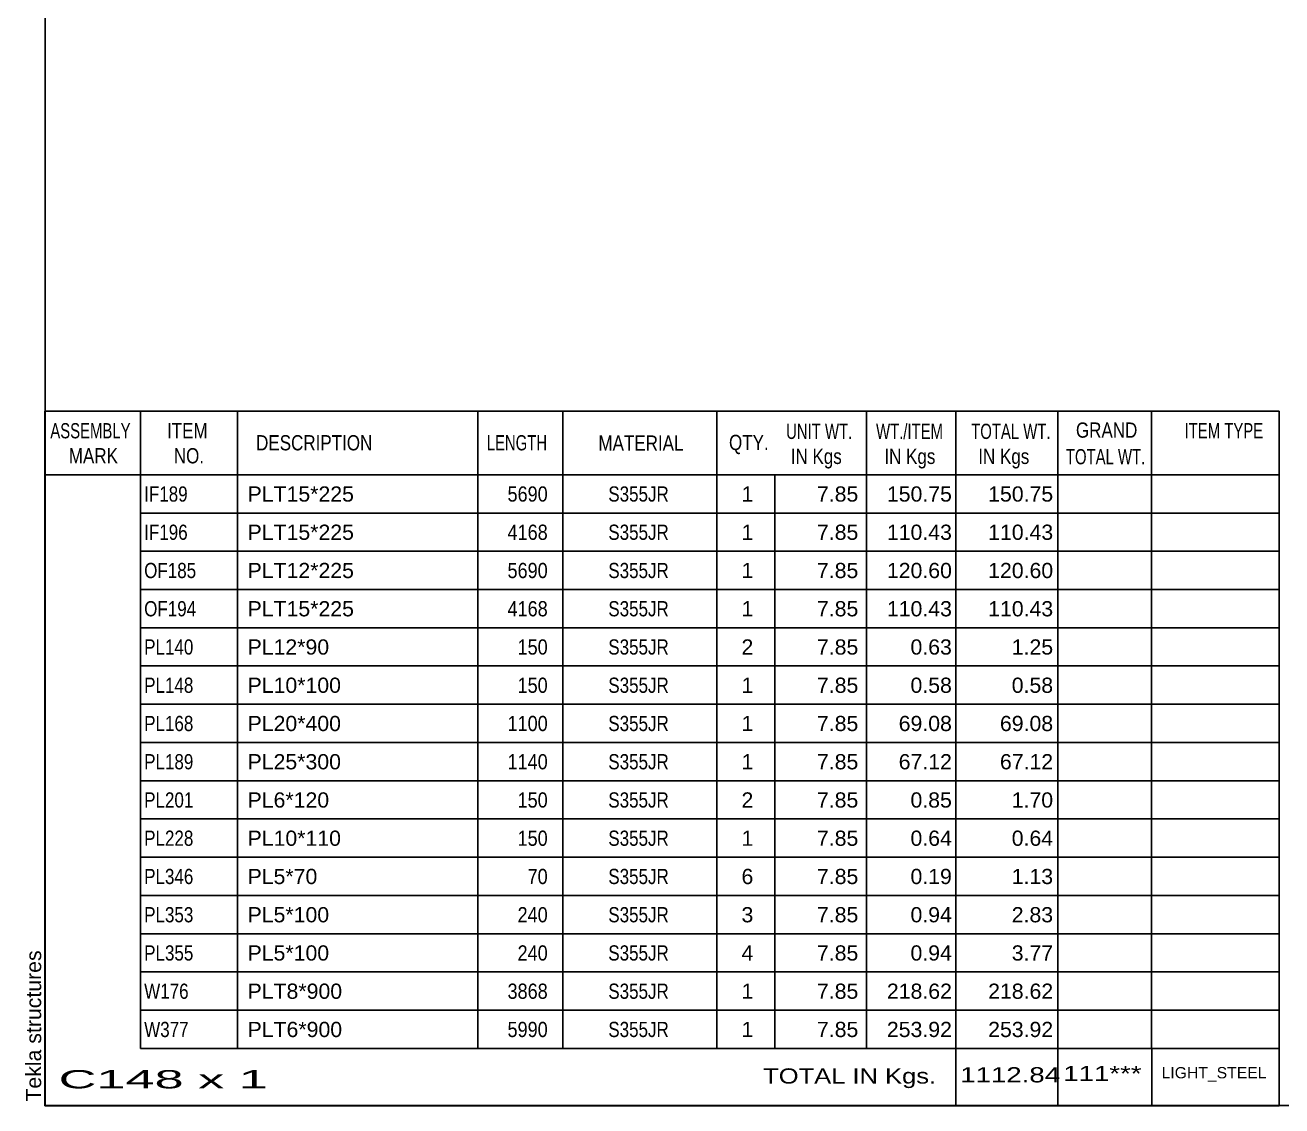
# Model space of a CAD drawing. Header units: millimetres. Extents: x -252 to 160, y -170 to 117.
# Drawn here: x -252.5 to -94.7, y -169.9 to -34.3 of the extents above; entities that cross this region are included whole.
import ezdxf

# ---------------------------------------------------------------- set-up
doc = ezdxf.new("R2010")
doc.units = ezdxf.units.MM
doc.styles.add('Arial', font='ARIAL.TTF', dxfattribs={"height": 0.2})

# ---------------------------------------------------------------- blocks, each defined once
blk = doc.blocks.new('Unknown-623355651-1210')
at = {"color": 5, "linetype": 'Continuous'}
for p, q in [((-249.96, 117.13), (-249.96, -169.87)), ((-249.96, -169.87), (160.04, -169.87))]:
    blk.add_line(p, q, dxfattribs=at)
at = {"color": 174, "linetype": 'Continuous', "style": 'Arial'}
blk.add_text('Tekla structures', height=1.9102, rotation=90, dxfattribs=at).set_placement((-250.46, -169.37))
blk = doc.blocks.new('CBS_BOM-623355651-8704')
at = {"color": 7, "linetype": 'Continuous'}
for p, q in [((-249.99, -90.7), (-249.99, -82.7)), ((-249.99, -82.7), (-95.07, -82.71)), ((-237.99, -90.7), (-237.99, -82.7)), ((-225.8, -90.7), (-225.8, -82.7)), ((-195.64, -90.7), (-195.64, -82.7)), ((-184.96, -90.7), (-184.96, -82.7)), ((-165.64, -90.7), (-165.64, -82.7)), ((-146.84, -90.7), (-146.84, -82.7)), ((-135.63, -90.7), (-135.63, -82.7)), ((-122.84, -90.7), (-122.84, -82.7)), ((-111.09, -90.7), (-111.09, -82.7)), ((-95.07, -82.71), (-95.07, -90.7)), ((-249.99, -90.7), (-95.07, -90.7)), ((-249.99, -95.5), (-249.99, -90.7)), ((-237.99, -95.5), (-237.99, -90.7)), ((-225.8, -95.5), (-225.8, -90.7)), ((-195.64, -95.5), (-195.64, -90.7)), ((-184.96, -95.5), (-184.96, -90.7)), ((-165.64, -95.5), (-165.64, -90.7)), ((-158.38, -95.5), (-158.38, -90.7)), ((-146.84, -95.5), (-146.84, -90.7)), ((-135.63, -95.5), (-135.63, -90.7)), ((-122.84, -95.5), (-122.84, -90.7)), ((-111.07, -95.5), (-111.07, -90.7)), ((-95.07, -90.71), (-95.07, -95.5)), ((-249.99, -100.3), (-249.99, -95.5)), ((-237.99, -95.5), (-95.07, -95.5)), ((-237.99, -100.3), (-237.99, -95.5)), ((-225.8, -100.3), (-225.8, -95.5)), ((-195.64, -100.3), (-195.64, -95.5)), ((-184.96, -100.3), (-184.96, -95.5)), ((-165.64, -100.3), (-165.64, -95.5)), ((-158.38, -100.3), (-158.38, -95.5)), ((-146.84, -100.3), (-146.84, -95.5)), ((-135.63, -100.3), (-135.63, -95.5)), ((-122.84, -100.3), (-122.84, -95.5)), ((-111.07, -100.3), (-111.07, -95.5)), ((-95.07, -95.51), (-95.07, -100.3)), ((-249.99, -105.1), (-249.99, -100.3)), ((-237.99, -100.3), (-95.07, -100.3)), ((-237.99, -105.1), (-237.99, -100.3)), ((-225.8, -105.1), (-225.8, -100.3)), ((-195.64, -105.1), (-195.64, -100.3)), ((-184.96, -105.1), (-184.96, -100.3)), ((-165.64, -105.1), (-165.64, -100.3)), ((-158.38, -105.1), (-158.38, -100.3)), ((-146.84, -105.1), (-146.84, -100.3)), ((-135.63, -105.1), (-135.63, -100.3)), ((-122.84, -105.1), (-122.84, -100.3)), ((-111.07, -105.1), (-111.07, -100.3)), ((-95.07, -100.31), (-95.07, -105.1)), ((-249.99, -109.9), (-249.99, -105.1)), ((-237.99, -105.1), (-95.07, -105.1)), ((-237.99, -109.9), (-237.99, -105.1)), ((-225.8, -109.9), (-225.8, -105.1)), ((-195.64, -109.9), (-195.64, -105.1)), ((-184.96, -109.9), (-184.96, -105.1)), ((-165.64, -109.9), (-165.64, -105.1)), ((-158.38, -109.9), (-158.38, -105.1)), ((-146.84, -109.9), (-146.84, -105.1)), ((-135.63, -109.9), (-135.63, -105.1)), ((-122.84, -109.9), (-122.84, -105.1)), ((-111.07, -109.9), (-111.07, -105.1)), ((-95.07, -105.11), (-95.07, -109.9)), ((-249.99, -114.7), (-249.99, -109.9)), ((-237.99, -109.9), (-95.07, -109.9)), ((-237.99, -114.7), (-237.99, -109.9)), ((-225.8, -114.7), (-225.8, -109.9)), ((-195.64, -114.7), (-195.64, -109.9)), ((-184.96, -114.7), (-184.96, -109.9)), ((-165.64, -114.7), (-165.64, -109.9)), ((-158.38, -114.7), (-158.38, -109.9)), ((-146.84, -114.7), (-146.84, -109.9)), ((-135.63, -114.7), (-135.63, -109.9)), ((-122.84, -114.7), (-122.84, -109.9)), ((-111.07, -114.7), (-111.07, -109.9)), ((-95.07, -109.91), (-95.07, -114.7)), ((-249.99, -119.5), (-249.99, -114.7)), ((-237.99, -114.7), (-95.07, -114.7)), ((-237.99, -119.5), (-237.99, -114.7)), ((-225.8, -119.5), (-225.8, -114.7)), ((-195.64, -119.5), (-195.64, -114.7)), ((-184.96, -119.5), (-184.96, -114.7)), ((-165.64, -119.5), (-165.64, -114.7)), ((-158.38, -119.5), (-158.38, -114.7)), ((-146.84, -119.5), (-146.84, -114.7)), ((-135.63, -119.5), (-135.63, -114.7)), ((-122.84, -119.5), (-122.84, -114.7)), ((-111.07, -119.5), (-111.07, -114.7)), ((-95.07, -114.71), (-95.07, -119.5)), ((-249.99, -124.3), (-249.99, -119.5)), ((-237.99, -119.5), (-95.07, -119.5)), ((-237.99, -124.3), (-237.99, -119.5)), ((-225.8, -124.3), (-225.8, -119.5)), ((-195.64, -124.3), (-195.64, -119.5)), ((-184.96, -124.3), (-184.96, -119.5)), ((-165.64, -124.3), (-165.64, -119.5)), ((-158.38, -124.3), (-158.38, -119.5)), ((-146.84, -124.3), (-146.84, -119.5)), ((-135.63, -124.3), (-135.63, -119.5)), ((-122.84, -124.3), (-122.84, -119.5)), ((-111.07, -124.3), (-111.07, -119.5)), ((-95.07, -119.51), (-95.07, -124.3)), ((-249.99, -129.1), (-249.99, -124.3)), ((-237.99, -124.3), (-95.07, -124.3)), ((-237.99, -129.1), (-237.99, -124.3)), ((-225.8, -129.1), (-225.8, -124.3)), ((-195.64, -129.1), (-195.64, -124.3)), ((-184.96, -129.1), (-184.96, -124.3)), ((-165.64, -129.1), (-165.64, -124.3)), ((-158.38, -129.1), (-158.38, -124.3)), ((-146.84, -129.1), (-146.84, -124.3)), ((-135.63, -129.1), (-135.63, -124.3)), ((-122.84, -129.1), (-122.84, -124.3)), ((-111.07, -129.1), (-111.07, -124.3)), ((-95.07, -124.31), (-95.07, -129.1)), ((-249.99, -133.9), (-249.99, -129.1)), ((-237.99, -129.1), (-95.07, -129.1)), ((-237.99, -133.9), (-237.99, -129.1)), ((-225.8, -133.9), (-225.8, -129.1)), ((-195.64, -133.9), (-195.64, -129.1)), ((-184.96, -133.9), (-184.96, -129.1)), ((-165.64, -133.9), (-165.64, -129.1)), ((-158.38, -133.9), (-158.38, -129.1)), ((-146.84, -133.9), (-146.84, -129.1)), ((-135.63, -133.9), (-135.63, -129.1)), ((-122.84, -133.9), (-122.84, -129.1)), ((-111.07, -133.9), (-111.07, -129.1)), ((-95.07, -129.11), (-95.07, -133.9)), ((-249.99, -138.7), (-249.99, -133.9)), ((-237.99, -133.9), (-95.07, -133.9)), ((-237.99, -138.7), (-237.99, -133.9)), ((-225.8, -138.7), (-225.8, -133.9)), ((-195.64, -138.7), (-195.64, -133.9)), ((-184.96, -138.7), (-184.96, -133.9)), ((-165.64, -138.7), (-165.64, -133.9)), ((-158.38, -138.7), (-158.38, -133.9)), ((-146.84, -138.7), (-146.84, -133.9)), ((-135.63, -138.7), (-135.63, -133.9)), ((-122.84, -138.7), (-122.84, -133.9)), ((-111.07, -138.7), (-111.07, -133.9)), ((-95.07, -133.91), (-95.07, -138.7)), ((-249.99, -143.5), (-249.99, -138.7)), ((-237.99, -138.7), (-95.07, -138.7)), ((-237.99, -143.5), (-237.99, -138.7)), ((-225.8, -143.5), (-225.8, -138.7)), ((-195.64, -143.5), (-195.64, -138.7)), ((-184.96, -143.5), (-184.96, -138.7)), ((-165.64, -143.5), (-165.64, -138.7)), ((-158.38, -143.5), (-158.38, -138.7)), ((-146.84, -143.5), (-146.84, -138.7)), ((-135.63, -143.5), (-135.63, -138.7)), ((-122.84, -143.5), (-122.84, -138.7)), ((-111.07, -143.5), (-111.07, -138.7)), ((-95.07, -138.71), (-95.07, -143.5)), ((-249.99, -148.3), (-249.99, -143.5)), ((-237.99, -143.5), (-95.07, -143.5)), ((-237.99, -148.3), (-237.99, -143.5)), ((-225.8, -148.3), (-225.8, -143.5)), ((-195.64, -148.3), (-195.64, -143.5)), ((-184.96, -148.3), (-184.96, -143.5)), ((-165.64, -148.3), (-165.64, -143.5)), ((-158.38, -148.3), (-158.38, -143.5)), ((-146.84, -148.3), (-146.84, -143.5)), ((-135.63, -148.3), (-135.63, -143.5)), ((-122.84, -148.3), (-122.84, -143.5)), ((-111.07, -148.3), (-111.07, -143.5)), ((-95.07, -143.51), (-95.07, -148.3)), ((-249.99, -153.1), (-249.99, -148.3)), ((-237.99, -148.3), (-95.07, -148.3)), ((-237.99, -153.1), (-237.99, -148.3)), ((-225.8, -153.1), (-225.8, -148.3)), ((-195.64, -153.1), (-195.64, -148.3)), ((-184.96, -153.1), (-184.96, -148.3)), ((-165.64, -153.1), (-165.64, -148.3)), ((-158.38, -153.1), (-158.38, -148.3)), ((-146.84, -153.1), (-146.84, -148.3)), ((-135.63, -153.1), (-135.63, -148.3)), ((-122.84, -153.1), (-122.84, -148.3)), ((-111.07, -153.1), (-111.07, -148.3)), ((-95.07, -148.31), (-95.07, -153.1)), ((-249.99, -157.9), (-249.99, -153.1)), ((-237.99, -153.1), (-95.07, -153.1)), ((-237.99, -157.9), (-237.99, -153.1)), ((-225.8, -157.9), (-225.8, -153.1)), ((-195.64, -157.9), (-195.64, -153.1)), ((-184.96, -157.9), (-184.96, -153.1)), ((-165.64, -157.9), (-165.64, -153.1)), ((-158.38, -157.9), (-158.38, -153.1)), ((-146.84, -157.9), (-146.84, -153.1)), ((-135.63, -157.9), (-135.63, -153.1)), ((-122.84, -157.9), (-122.84, -153.1)), ((-111.07, -157.9), (-111.07, -153.1)), ((-95.07, -153.11), (-95.07, -157.9)), ((-249.99, -162.7), (-249.99, -157.9)), ((-237.99, -157.9), (-95.07, -157.9)), ((-237.99, -162.7), (-237.99, -157.9)), ((-225.8, -162.7), (-225.8, -157.9)), ((-195.64, -162.7), (-195.64, -157.9)), ((-184.96, -162.7), (-184.96, -157.9)), ((-165.64, -162.7), (-165.64, -157.9)), ((-158.38, -162.7), (-158.38, -157.9)), ((-146.84, -162.7), (-146.84, -157.9)), ((-135.63, -162.7), (-135.63, -157.9)), ((-122.84, -162.7), (-122.84, -157.9)), ((-111.07, -162.7), (-111.07, -157.9)), ((-95.07, -157.91), (-95.07, -162.7)), ((-249.99, -169.9), (-249.99, -162.72)), ((-237.99, -162.7), (-95.07, -162.7)), ((-135.63, -169.9), (-135.63, -162.72)), ((-122.84, -169.9), (-122.84, -162.72)), ((-111.03, -169.9), (-111.03, -162.72)), ((-95.07, -162.7), (-95.07, -169.9)), ((-249.99, -169.9), (-95.07, -169.9))]:
    blk.add_line(p, q, dxfattribs=at)
at = {"color": 3, "linetype": 'Continuous', "style": 'Arial'}
for s, height, width, p in [('ASSEMBLY', 1.91, 0.7, (-249.31, -86.13)), ('ITEM', 1.91, 0.8, (-234.66, -86.13)), ('UNIT WT.', 1.91, 0.7, (-156.95, -86.21)), ('WT./ITEM', 1.91, 0.7, (-145.66, -86.21)), ('TOTAL WT.', 1.91, 0.7, (-133.72, -86.21)), ('GRAND', 1.91, 0.8, (-120.57, -86.05)), ('ITEM TYPE', 1.91, 0.7, (-106.93, -86.13)), ('DESCRIPTION', 1.9102, 0.8, (-223.48, -87.64)), ('LENGTH', 1.91, 0.7, (-194.53, -87.64)), ('MATERIAL', 1.91, 0.8, (-180.51, -87.68)), ('QTY.', 1.91, 0.8, (-164.12, -87.6)), ('MARK', 1.91, 0.8, (-246.99, -89.27)), ('NO.', 1.91, 0.8, (-233.81, -89.27)), ('IN Kgs', 1.91, 0.8, (-156.37, -89.35)), ('IN Kgs', 1.91, 0.8, (-144.62, -89.35)), ('IN Kgs', 1.91, 0.8, (-132.83, -89.35)), ('TOTAL WT.', 1.91, 0.7, (-121.83, -89.39))]:
    blk.add_text(s, height=height, dxfattribs=dict(at, width=width)).set_placement(p)
at = {"color": 7, "linetype": 'Continuous', "style": 'Arial'}
for s, width, p in [('IF189', 0.8, (-237.53, -94.07)), ('5690', 0.85, (-191.92, -94.07)), ('S355JR', 0.8, (-179.27, -94.07)), ('IF196', 0.8, (-237.53, -98.87)), ('4168', 0.85, (-191.92, -98.87)), ('S355JR', 0.8, (-179.27, -98.87)), ('OF185', 0.8, (-237.53, -103.67)), ('5690', 0.85, (-191.92, -103.67)), ('S355JR', 0.8, (-179.27, -103.67)), ('OF194', 0.8, (-237.53, -108.47)), ('4168', 0.85, (-191.92, -108.47)), ('S355JR', 0.8, (-179.27, -108.47)), ('PL140', 0.8, (-237.53, -113.27)), ('150', 0.85, (-190.66, -113.27)), ('S355JR', 0.8, (-179.27, -113.27)), ('PL148', 0.8, (-237.53, -118.07)), ('150', 0.85, (-190.66, -118.07)), ('S355JR', 0.8, (-179.27, -118.07)), ('PL168', 0.8, (-237.53, -122.87)), ('1100', 0.85, (-191.92, -122.87)), ('S355JR', 0.8, (-179.27, -122.87)), ('PL189', 0.8, (-237.53, -127.67)), ('1140', 0.85, (-191.92, -127.67)), ('S355JR', 0.8, (-179.27, -127.67)), ('PL201', 0.8, (-237.53, -132.47)), ('150', 0.85, (-190.66, -132.47)), ('S355JR', 0.8, (-179.27, -132.47)), ('PL228', 0.8, (-237.53, -137.27)), ('150', 0.85, (-190.66, -137.27)), ('S355JR', 0.8, (-179.27, -137.27)), ('PL346', 0.8, (-237.53, -142.07)), ('70', 0.85, (-189.4, -142.07)), ('S355JR', 0.8, (-179.27, -142.07)), ('PL353', 0.8, (-237.53, -146.87)), ('240', 0.85, (-190.66, -146.87)), ('S355JR', 0.8, (-179.27, -146.87)), ('PL355', 0.8, (-237.53, -151.67)), ('240', 0.85, (-190.66, -151.67)), ('S355JR', 0.8, (-179.27, -151.67)), ('W176', 0.8, (-237.53, -156.47)), ('3868', 0.85, (-191.92, -156.47)), ('S355JR', 0.8, (-179.27, -156.47)), ('W377', 0.8, (-237.53, -161.27)), ('5990', 0.85, (-191.92, -161.27)), ('S355JR', 0.8, (-179.27, -161.27))]:
    blk.add_text(s, height=1.91, dxfattribs=dict(at, width=width)).set_placement(p)
for s, p in [('PLT15*225', (-224.55, -94.07)), ('1', (-162.55, -94.07)), ('7.85', (-153.08, -94.07)), ('150.75', (-144.3, -94.07)), ('150.75', (-131.59, -94.07)), ('PLT15*225', (-224.55, -98.87)), ('1', (-162.55, -98.87)), ('7.85', (-153.08, -98.87)), ('110.43', (-144.3, -98.87)), ('110.43', (-131.59, -98.87)), ('PLT12*225', (-224.55, -103.67)), ('1', (-162.55, -103.67)), ('7.85', (-153.08, -103.67)), ('120.60', (-144.3, -103.67)), ('120.60', (-131.59, -103.67)), ('PLT15*225', (-224.55, -108.47)), ('1', (-162.55, -108.47)), ('7.85', (-153.08, -108.47)), ('110.43', (-144.3, -108.47)), ('110.43', (-131.59, -108.47)), ('PL12*90', (-224.55, -113.27)), ('2', (-162.55, -113.27)), ('7.85', (-153.08, -113.27)), ('0.63', (-141.34, -113.27)), ('1.25', (-128.63, -113.27)), ('PL10*100', (-224.55, -118.07)), ('1', (-162.55, -118.07)), ('7.85', (-153.08, -118.07)), ('0.58', (-141.34, -118.07)), ('0.58', (-128.63, -118.07)), ('PL20*400', (-224.55, -122.87)), ('1', (-162.55, -122.87)), ('7.85', (-153.08, -122.87)), ('69.08', (-142.82, -122.87)), ('69.08', (-130.11, -122.87)), ('PL25*300', (-224.55, -127.67)), ('1', (-162.55, -127.67)), ('7.85', (-153.08, -127.67)), ('67.12', (-142.82, -127.67)), ('67.12', (-130.11, -127.67)), ('PL6*120', (-224.55, -132.47)), ('2', (-162.55, -132.47)), ('7.85', (-153.08, -132.47)), ('0.85', (-141.34, -132.47)), ('1.70', (-128.63, -132.47)), ('PL10*110', (-224.55, -137.27)), ('1', (-162.55, -137.27)), ('7.85', (-153.08, -137.27)), ('0.64', (-141.34, -137.27)), ('0.64', (-128.63, -137.27)), ('PL5*70', (-224.55, -142.07)), ('6', (-162.55, -142.07)), ('7.85', (-153.08, -142.07)), ('0.19', (-141.34, -142.07)), ('1.13', (-128.63, -142.07)), ('PL5*100', (-224.55, -146.87)), ('3', (-162.55, -146.87)), ('7.85', (-153.08, -146.87)), ('0.94', (-141.34, -146.87)), ('2.83', (-128.63, -146.87)), ('PL5*100', (-224.55, -151.67)), ('4', (-162.55, -151.67)), ('7.85', (-153.08, -151.67)), ('0.94', (-141.34, -151.67)), ('3.77', (-128.63, -151.67)), ('PLT8*900', (-224.55, -156.47)), ('1', (-162.55, -156.47)), ('7.85', (-153.08, -156.47)), ('218.62', (-144.3, -156.47)), ('218.62', (-131.59, -156.47)), ('PLT6*900', (-224.55, -161.27)), ('1', (-162.55, -161.27)), ('7.85', (-153.08, -161.27)), ('253.92', (-144.3, -161.27)), ('253.92', (-131.59, -161.27))]:
    blk.add_text(s, height=1.91, dxfattribs=at).set_placement(p)
at = {"color": 6, "linetype": 'Continuous', "style": 'Arial'}
for s, height, width, p in [('C148 x 1', 2.292, 2.05, (-248.27, -167.71)), ('TOTAL IN Kgs.', 1.9102, 1.2, (-159.83, -167.11)), ('1112.84', 1.91, 1.3, (-135.1, -166.96)), ('111***', 1.91, 1.3, (-122.17, -166.8))]:
    blk.add_text(s, height=height, dxfattribs=dict(at, width=width)).set_placement(p)
blk.add_text('LIGHT_STEEL', height=1.4135, dxfattribs=at).set_placement((-109.82, -166.45))

msp = doc.modelspace()

# ---------------------------------------------------------------- block references
for name in ['Unknown-623355651-1210', 'CBS_BOM-623355651-8704']:
    msp.add_blockref(name, (0, 0))

doc.saveas('drawing.dxf')
